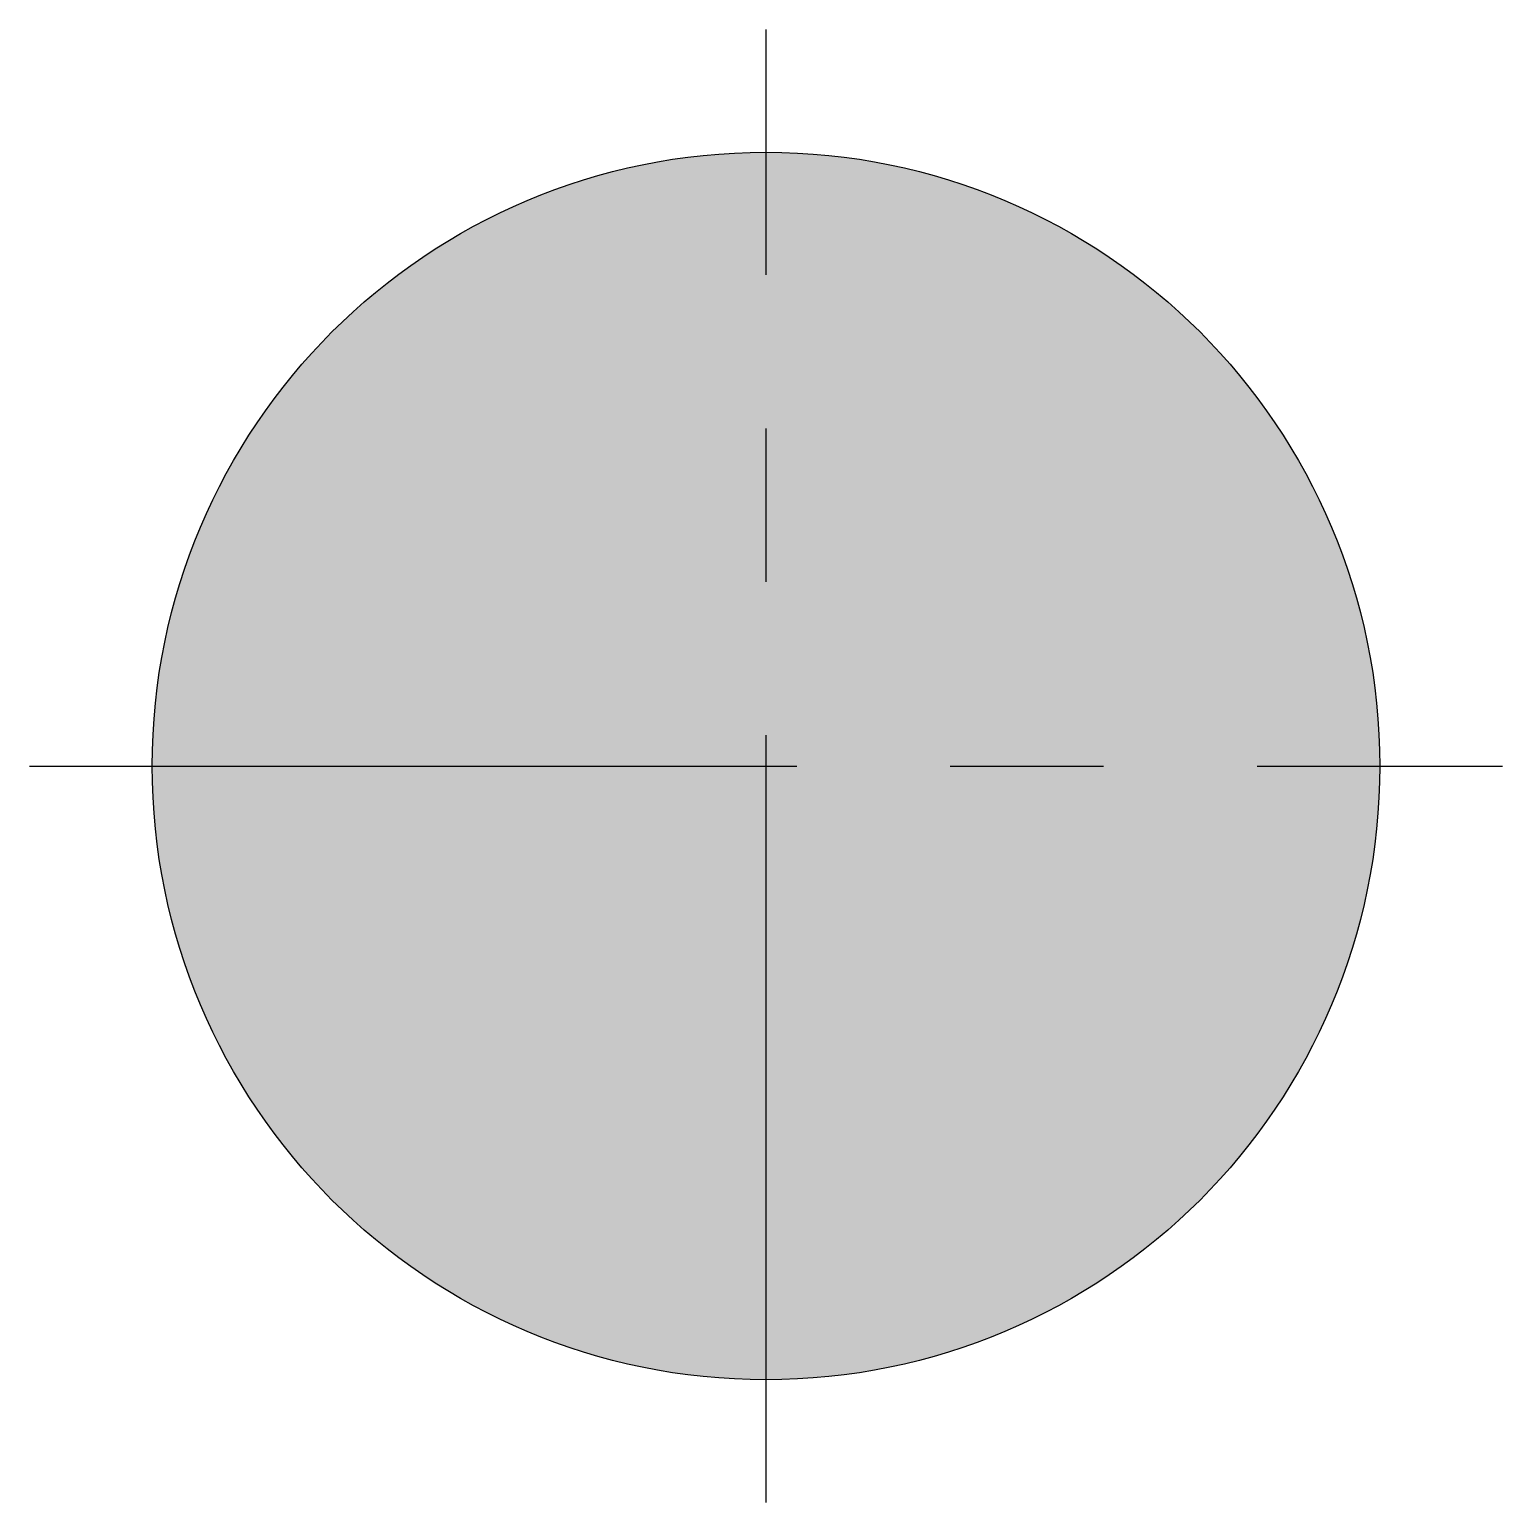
# Model space of a CAD drawing. Extents: x -0.6 to 0.6, y -0.6 to 0.6.
import ezdxf

# ---------------------------------------------------------------- set-up
doc = ezdxf.new("R2010")
doc.units = 0
doc.header["$LTSCALE"] = 0.5
doc.header["$MEASUREMENT"] = 0
doc.linetypes.add('CENTER', pattern=[2, 1.25, -0.25, 0.25, -0.25])
doc.layers.add('035', color=2, linetype='CONTINUOUS')
doc.layers.add('CENTRE', color=3, linetype='CENTER')

msp = doc.modelspace()

# ---------------------------------------------------------------- hatches: boundary and pattern name
at = {"layer": '035'}
h = msp.add_hatch(color=256, dxfattribs=at)
h.dxf.hatch_style = 1
h.paths.add_polyline_path([(0, 0.5, 0.414214), (-0.5, 0), (0, 0)])
h.paths.add_polyline_path([(0, 0.5), (0, 0), (0.5, 0, 0.414214)])
h.paths.add_polyline_path([(0.5, 0), (0, 0), (0, -0.5, 0.414214)])
h.paths.add_polyline_path([(0, 0), (-0.5, 0, 0.414214), (0, -0.5)])

# ---------------------------------------------------------------- linework, layer by layer
msp.add_circle((0, 0), 0.5, dxfattribs=at)
at = {"layer": 'CENTRE'}
for p, q in [((0, -0.6), (0, 0.6)), ((-0.6, 0), (0.6, 0))]:
    msp.add_line(p, q, dxfattribs=at)

doc.saveas('drawing.dxf')
